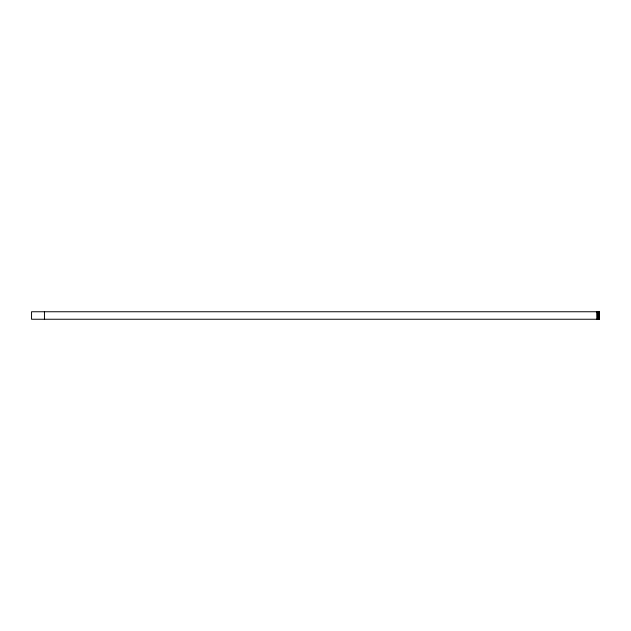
<?xml version="1.0" encoding="UTF-8"?>
<svg xmlns="http://www.w3.org/2000/svg" width="631" height="631" viewBox="0 0 631 631"><rect width="100%" height="100%" fill="white"/><g stroke="black" fill="none" stroke-linecap="round" stroke-linejoin="round"><path stroke-width="0.95" d="M599.308 311.753L599.308 319.247M598.906 311.753L598.906 319.247M598.259 311.753L598.259 319.247M597.312 311.753L597.423 319.247M44.454 311.753L44.454 319.247M599.45 311.753L31.55 311.753L31.55 319.247L599.45 319.247L599.45 311.753M597.226 319.247L597.171 311.753L597.147 319.247"/></g></svg>
